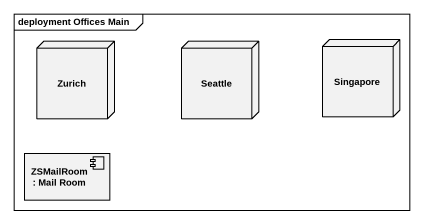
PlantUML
@startuml
mainframe deployment Offices Main
node Zurich
node Seattle
node Singapore
component "ZSMailRoom : Mail Room" as ZSMailRoom
@enduml
